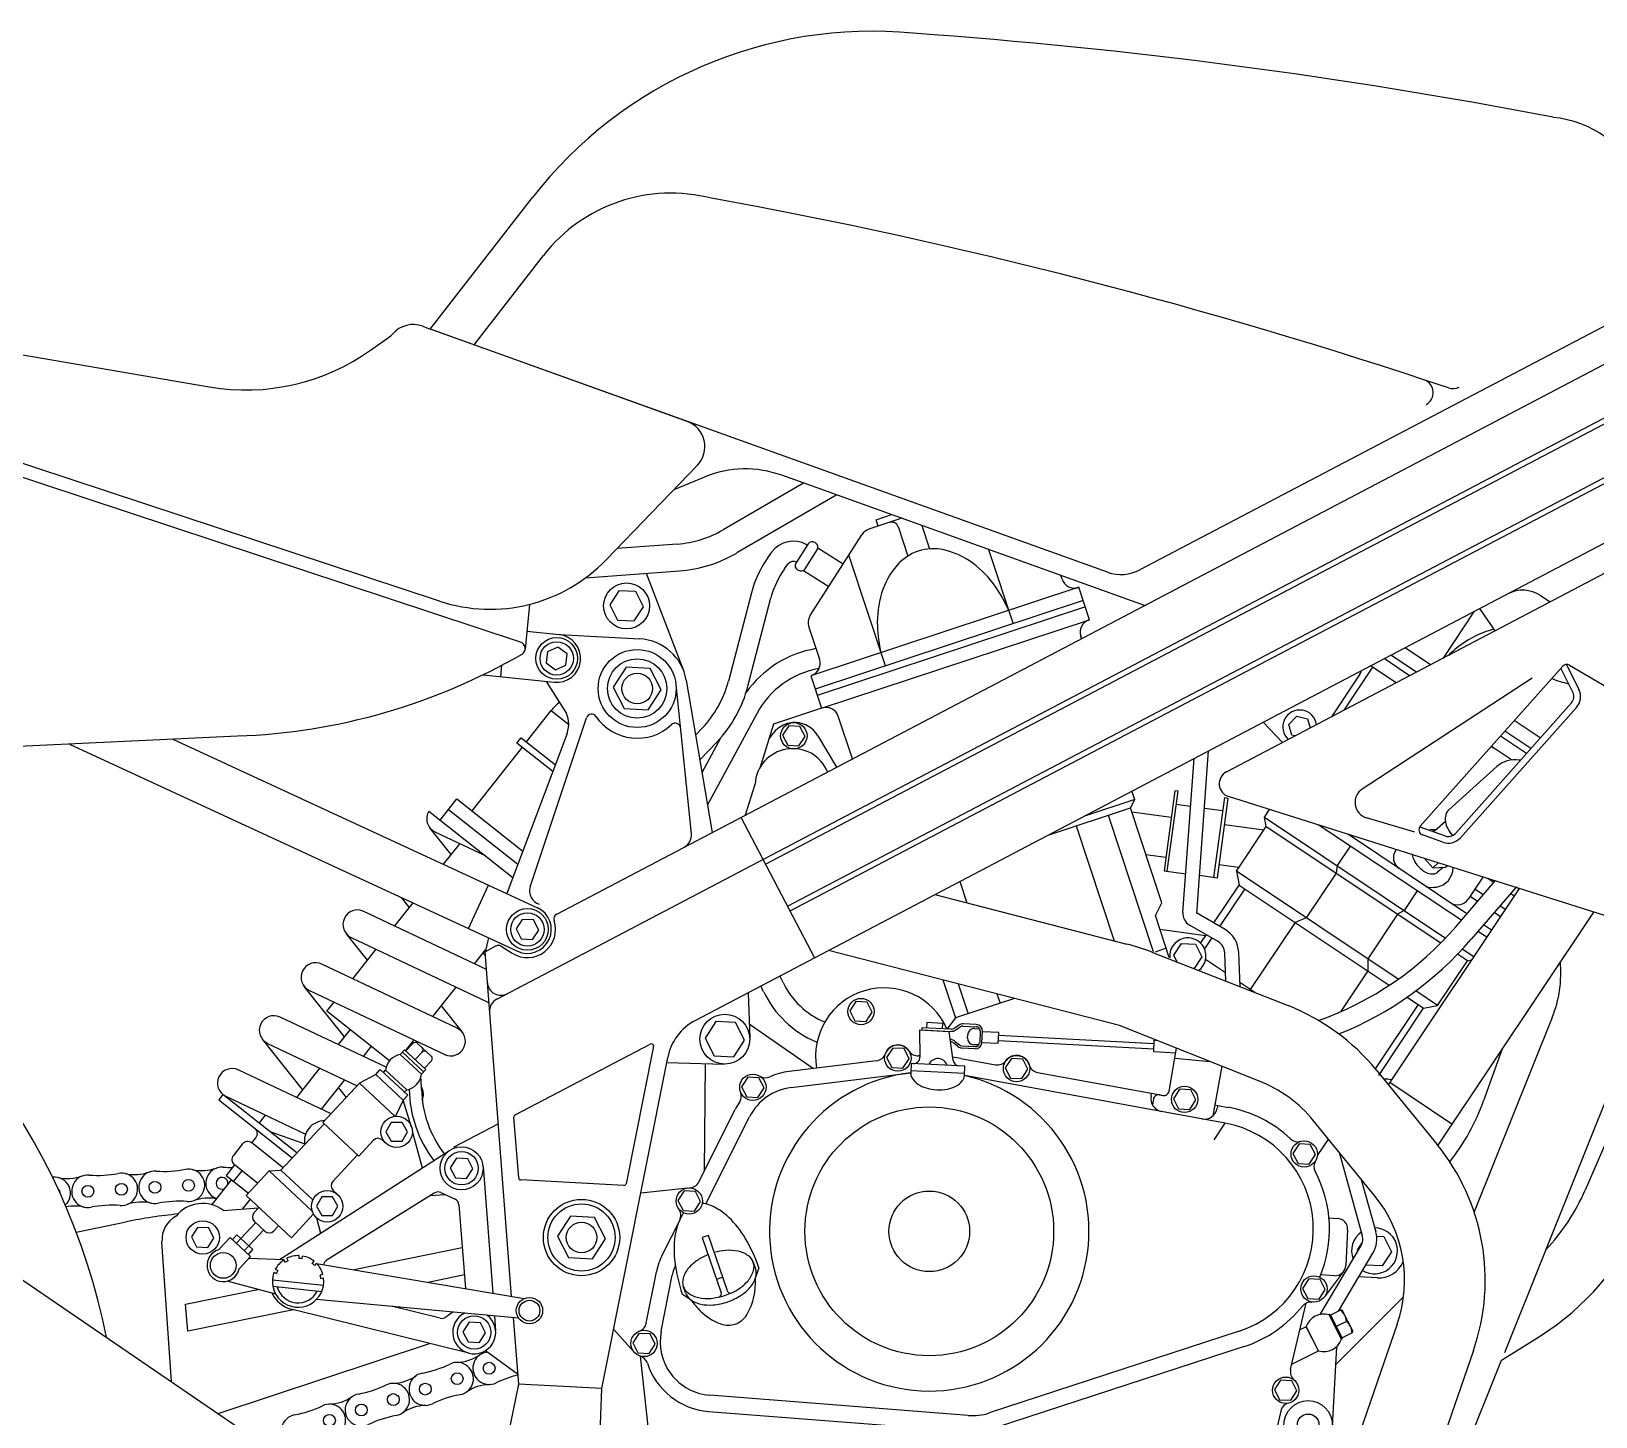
# Model space of a CAD drawing. Extents: x 0 to 1121, y 0 to 612.
# Drawn here: x 318.8 to 726.1, y 188.3 to 549.1 of the extents above; entities that cross this region are included whole.
import ezdxf

# ---------------------------------------------------------------- set-up
doc = ezdxf.new("R2010")
doc.units = 0
doc.layers.add('WHITE', color=7, linetype='CONTINUOUS')
doc.layers.add('YELLOW', color=2, linetype='CONTINUOUS')

msp = doc.modelspace()

# ---------------------------------------------------------------- linework, layer by layer
at = {"layer": 'WHITE', "linetype": 'CONTINUOUS'}
for p, q in [((422.702, 471.492), (449.299401, 505.748654)), ((292.782, 468.944), (365.150896, 456.474326)), ((407.386, 466.186), (412.398, 469.784)), ((412.398, 469.784), (412.889965, 470.24535)), ((420.728751, 472.245763), (422.702, 471.492)), ((701.582, 203.014), (711.452, 209.216)), ((682.528, 155.596), (700.908699, 201.354652)), ((700.908699, 201.354652), (701.582, 203.014))]:
    msp.add_line(p, q, dxfattribs=at)
for centre, radius, start, end in [((537.768, 437.066), 112, 84.529, 142.176), ((447.846, -861.182), 1413.33, 79.103, 85.918), ((712.362, 498.778), 28, 24, 84.529), ((418.222, 465.71), 7, 69.016, 139.616), ((374.682, 511.658), 56, -99.75918, -54.269), ((170.814, 175.854), 170.814, 69.997, 355.741), ((674.268, 268.52), 70, -57.904, -23.385)]:
    msp.add_arc(centre, radius, start, end, dxfattribs=at)
at = {"layer": 'YELLOW', "linetype": 'CONTINUOUS'}
for p, q in [((548.446296, 548.555793), (548.452604, 548.562658)), ((715.027595, 526.663699), (715.031574, 526.650448)), ((434.098, 467.404), (452.176275, 490.681995)), ((742.265322, 479.609034), (607.469653, 408.827793)), ((489.563232, 447.505016), (422.722999, 471.484467)), ((599.043152, 408.240476), (423.158257, 471.328346)), ((455.63, 319.214), (742.574, 469.896)), ((407.384908, 466.19901), (407.386, 466.186)), ((515.732, 321.272), (792.792, 466.76)), ((516.376, 320.026), (793.436, 465.514)), ((425.096, 400.694), (253.694, 457.282)), ((365.150896, 456.474326), (365.189585, 456.468381)), ((446.208, 390.04), (252.588, 453.964)), ((440.034, 297.066), (738.626, 453.852)), ((509.978, 332.206), (739.648, 452.802)), ((796.74, 451.71), (491.736, 291.536)), ((468.51, 411.432), (492.240977, 436.059195)), ((486.164, 429.758), (494.174171, 433.023724)), ((608.678, 399.588), (514.22, 433.468)), ((519.89, 431.424), (498.991576, 419.271917)), ((528.514, 428.344), (502.516, 413.224)), ((545.482, 422.254), (536.9, 419.426)), ((538.762, 421.876), (542.794, 423.206)), ((539.308, 420.21), (538.762, 421.876)), ((544.502, 420.084), (547.036, 412.426)), ((550.69, 420.378), (552.706, 414.288)), ((487.018, 415.562), (471.352, 414.372)), ((521.067185, 415.566775), (517.903185, 410.610775)), ((521.641736, 396.91793), (535.052, 417.984)), ((523.044775, 415.798815), (522.806775, 415.952815)), ((511.574, 413.42), (510.692, 412.188)), ((520.266815, 409.103225), (523.430815, 414.059225)), ((520.742624, 415.380972), (520.898, 415.296)), ((523.614, 414.61), (530.222, 410.396)), ((541.184, 383.838), (531.664, 412.664)), ((568.036, 414.162), (574.42, 394.8)), ((463.148, 406.742), (487.55, 408.576)), ((478.87, 407.932), (488.656, 382.606)), ((514.948, 409.122), (515.83, 410.34)), ((518.289225, 408.871185), (518.527225, 408.717185)), ((519.862, 408.702), (526.47, 404.502)), ((587.188, 406.378), (586.852, 407.414)), ((629.972, 356.23), (728.77113, 408.104943)), ((471.814, 403.396), (469.42, 399.7)), ((476.21, 403.158), (471.814, 403.396)), ((591.556, 404.292), (521.766, 381.262)), ((594.342, 395.85), (591.556, 404.292)), ((448.56, 399.854), (447.384, 388.206)), ((469.42, 399.7), (471.422, 395.766)), ((475.818, 395.542), (478.212, 399.238)), ((478.212, 399.238), (476.21, 403.158)), ((506.297012, 402.83851), (500.330988, 379.87349)), ((505.414, 378.546), (511.378, 401.52)), ((592.704, 400.834), (522.9, 377.804)), ((593.25, 399.168), (523.46, 376.138)), ((711.777083, 402.135485), (714.252, 400.484)), ((471.422, 395.766), (475.818, 395.542)), ((524.552, 372.82), (594.342, 395.85)), ((686.462, 385.882), (694.596, 398.062)), ((699.972, 392.98), (695.926, 398.762)), ((447.86, 392.854), (456.274, 391.972)), ((456.274, 391.972), (477.26, 390.866)), ((521.262, 393.932), (524.032732, 385.54901)), ((592.27, 390.964), (592.075268, 391.56299)), ((453.25, 387.52), (452.914, 384.608)), ((455.952, 388.696), (453.25, 387.52)), ((458.318, 386.932), (455.952, 388.696)), ((457.968, 384.02), (458.318, 386.932)), ((683.116, 384.132), (676.494, 388.556)), ((441.042, 381.038), (441.35, 384.006)), ((452.914, 384.608), (455.28, 382.844)), ((455.28, 382.844), (457.968, 384.02)), ((473.746, 383.502), (470.344, 378.266)), ((479.976, 383.166), (473.746, 383.502)), ((482.818, 377.608), (479.976, 383.166)), ((668.038, 383.516), (660.534, 372.274)), ((674.156, 379.428), (667.534, 383.852)), ((677.684, 381.276), (671.062, 385.714)), ((679.448, 382.214), (672.826, 386.638)), ((717.528, 383.726), (680.442, 342.076)), ((717.038, 383.18), (720.174, 376.908)), ((718.494, 384.202), (721.742, 377.692)), ((719.278, 384.006), (776.86, 350.196)), ((436.478, 381.528), (454.958, 379.568)), ((457.674, 372.414), (452.998, 379.778)), ((490.672, 340.102), (486.682, 378.966)), ((489.338059, 380.116616), (496.132, 340.48)), ((521.766, 381.262), (524.552, 372.82)), ((664.72, 381.696), (657.3, 370.566)), ((665.361032, 351.792932), (709.576, 380.716)), ((470.344, 378.266), (473.186, 372.694)), ((479.416, 372.372), (482.818, 377.608)), ((447.72, 364.028), (454.188, 372.19)), ((454.188, 372.19), (458.766, 368.564)), ((473.186, 372.694), (479.416, 372.372)), ((507.78, 371.518), (494.9, 347.676)), ((524.552, 372.82), (512.036, 368.69)), ((532.588, 359.632), (528.934, 370.72)), ((646.226, 368.606), (648.27, 370.734)), ((648.27, 370.734), (651.112, 370.034)), ((719.81, 374.192), (689.584, 340.228)), ((721.112, 373.016), (690.886, 339.066)), ((448.714, 326.284), (463.358, 370.342)), ((493.509193, 367.599254), (491.792, 365.792)), ((512.036, 368.69), (508.606, 357.462)), ((516.026, 368.242), (514.416, 365.778)), ((518.952, 368.088), (516.026, 368.242)), ((520.296, 365.47), (518.952, 368.088)), ((644.602, 363.902), (639.548, 369.166)), ((647.052, 365.792), (646.226, 368.606)), ((651.112, 370.034), (651.798, 367.682)), ((709.24, 362.32), (702.478, 366.828)), ((711.69, 365.064), (704.928, 369.572)), ((372.526, 365.568), (242.035259, 359.260832)), ((328.762, 363.454), (445.382, 309.554)), ((355.642, 364.756), (450.604, 320.852)), ((446.642, 362.656), (433.538, 346.108)), ((458.317557, 366.182821), (442.652, 324.534)), ((445.27, 363.748), (446.348, 365.12)), ((454.622, 356.342), (445.27, 363.748)), ((446.348, 365.12), (455.266, 358.064)), ((497.308, 363.972), (492.898, 359.338)), ((493.458, 356.062), (498.358, 365.134)), ((510.818, 364.714), (511.96261, 366.244712)), ((514.416, 365.778), (515.76, 363.16)), ((515.76, 363.16), (518.686, 363.006)), ((518.686, 363.006), (520.296, 365.47)), ((523.6, 365.624), (528.444, 357.448)), ((647.822, 365.596), (647.052, 365.792)), ((704.228, 359.352), (698.95, 362.866)), ((708.064, 360.99), (701.302, 365.512)), ((618.646, 319.648), (621.544, 359.702)), ((622.272, 319.382), (625.338, 361.704)), ((706.51, 359.24), (706.23, 359.296)), ((687.876, 346.374), (700.35, 357.602)), ((504.798, 345.03), (507.248, 353.052)), ((606.102, 349.048), (605.388, 351.218)), ((616.56, 351.288), (613.732, 330.47)), ((614.572, 330.358), (617.4, 351.176)), ((617.4, 351.176), (616.56, 351.288)), ((425.292, 343.7), (429.646, 349.188)), ((427.462, 346.444), (445.522, 332.164)), ((429.646, 349.188), (446.81, 335.594)), ((583.562, 339.766), (604.996, 346.836)), ((606.102, 349.048), (593.012, 344.722)), ((604.996, 346.836), (606.102, 349.048)), ((613.144, 322.126), (604.996, 346.836)), ((620.648, 347.2), (616.924, 347.704)), ((629.076, 346.052), (624.26, 346.71)), ((626.724, 328.706), (629.552, 349.524)), ((630.378, 349.412), (627.55, 328.594)), ((629.552, 349.524), (630.378, 349.412)), ((739.564, 315.28), (630.546, 349.79)), ((639.856, 344.456), (641.172, 346.43)), ((422.351435, 346.037584), (444.22, 328.72)), ((503.58, 344.4), (522.774, 307.846)), ((590.898, 342.188), (600.782, 312.242)), ((599.214, 344.932), (610.904, 309.498)), ((615.622, 344.344), (605.36, 345.744)), ((639.702, 341.082), (629.44, 342.468)), ((640.332, 342.034), (639.856, 344.456)), ((639.856, 344.456), (687.022, 312.956)), ((691.138, 317.59), (654.066, 342.342)), ((679.07, 340.536), (666.469807, 344.250167)), ((684.194, 340.886), (686.98, 343.392)), ((428.12, 334.754), (422.604, 341.67)), ((423.934, 340.62), (437.024, 334.418)), ((632.562, 330.386), (640.332, 342.034)), ((640.332, 342.034), (685.79, 311.682)), ((692.608, 319.298), (661.724, 339.92)), ((680.316, 341.936), (686.91, 339.556)), ((686.321785, 337.902291), (681.015928, 339.82143)), ((682.878, 341.012), (683.004, 341.124)), ((683.004, 341.124), (682.976, 340.984)), ((684.544, 341.208), (683.004, 341.124)), ((688.842, 339.668), (688.814, 339.682)), ((430.36, 337.582), (426.09, 332.192)), ((614.208, 333.942), (609.014, 334.642)), ((662.186, 336.924), (658.77, 331.828)), ((674.17, 335.986), (674.016, 335.748)), ((678.328, 334.656), (678.328, 334.67)), ((613.732, 330.47), (619.374, 329.714)), ((633.206, 331.366), (628.026, 332.066)), ((632.562, 330.386), (633.29, 326.76)), ((674.688, 302.26), (632.562, 330.386)), ((658.77, 331.828), (658.518, 329.882)), ((681.562, 333.648), (683.718, 331.24)), ((685.132, 332.514), (683.718, 331.24)), ((683.718, 331.24), (687.036, 331.408)), ((686.378, 331.366), (684.964, 330.092)), ((687.036, 331.408), (687.456, 331.772)), ((432.67, 315.42), (437.892, 326.732)), ((560.588, 327.698), (562.436, 322.14)), ((627.55, 328.594), (622.986, 329.224)), ((626.696, 316.89), (633.29, 326.76)), ((633.29, 326.76), (672.35, 300.664)), ((658.518, 329.882), (650.748, 318.248)), ((706.23, 325.836), (672.126, 274.764)), ((689.78, 316.008), (699.93, 327.824)), ((696.752, 328.832), (692.944, 323.12)), ((705.306, 326.13), (693.698745, 312.633829)), ((699.594, 327.432), (698.138, 328.398)), ((706.16, 325.738), (705.404, 326.242)), ((418.138, 322.14), (413.378, 316.134)), ((417.228, 320.992), (415.24, 323.484)), ((554.106, 324.296), (604.086, 311.388)), ((611.492, 318.808), (613.144, 322.126)), ((634.746, 325.794), (628.208, 316.008)), ((679.644, 325.262), (676.242, 320.166)), ((695.366, 322.504), (693.406, 323.82)), ((696.836, 324.226), (694.652, 325.682)), ((704.914, 323.876), (703.934, 324.534)), ((437.318, 304.794), (405.384, 319.914)), ((446.656, 317.828), (445.06, 315.35)), ((449.596, 317.674), (446.656, 317.828)), ((615.09, 307.902), (611.492, 318.808)), ((629.636, 315.182), (622.202, 319.508)), ((650.748, 318.248), (647.836, 317.044)), ((674.548, 319.186), (666.764, 307.552)), ((676.242, 320.166), (674.548, 319.186)), ((725.55, 319.718), (684.992, 259)), ((701.344, 318.514), (699.706, 319.606)), ((702.59, 320.376), (701.176, 321.328)), ((406.336, 307.23), (400.806, 314.146)), ((445.06, 315.35), (446.39, 312.732)), ((449.33, 312.578), (450.926, 315.056)), ((450.926, 315.056), (449.596, 317.674)), ((612.668, 315.252), (624.512, 313.614)), ((627.799098, 312.032654), (620.370902, 316.357346)), ((624.666, 313.866), (623.21, 311.682)), ((647.836, 317.044), (635.992, 299.306)), ((697.774, 313.152), (695.478, 314.692)), ((699.006, 315.028), (696.948, 316.4)), ((402.15, 313.082), (437.346, 296.422)), ((408.562, 310.044), (402.486, 302.358)), ((437.108, 310.016), (434.168, 306.292)), ((437.864, 313.026), (436.954, 309.414)), ((436.954, 309.414), (439.782, 310.898)), ((441.182, 310.828), (444.066, 309.008)), ((446.39, 312.732), (449.33, 312.578)), ((602.14, 290.206), (526.414, 309.75)), ((614.292, 310.296), (611.394, 309.33)), ((616.266, 308.49), (618.268, 311.57)), ((618.268, 311.57), (621.936, 311.374)), ((621.936, 311.374), (623.602, 308.098)), ((626.192, 312.984), (624.274, 310.114)), ((694.358, 308.056), (691.39, 310.044)), ((429.688, 289.492), (394.492, 306.152)), ((436.394, 309.106), (437.052, 308.294)), ((443.884, 219.646), (436.954, 309.414)), ((610.554, 309.288), (646.040036, 295.362991)), ((617.176, 306.698), (616.266, 308.49)), ((623.602, 308.098), (621.6, 305.018)), ((629.748, 303.87), (624.54, 307.342)), ((629.832, 301.728), (629.53527, 309.146203)), ((633.528, 300.272), (633.178, 309.302)), ((666.764, 307.552), (666.764, 304.402)), ((684.95, 295.4), (692.734, 307.048)), ((692.734, 307.048), (690.172, 308.756)), ((692.734, 307.048), (693.826, 307.258)), ((514.556351, 301.396811), (513.744, 303.1)), ((556.178, 302.064), (559.44, 292.194)), ((621.6, 305.018), (621.418, 305.032)), ((666.764, 304.402), (659.68, 293.776)), ((400.372, 287.28), (389.914, 300.37)), ((391.258, 299.32), (426.454, 282.66)), ((429.352, 300.202), (423.262, 292.53)), ((505.428, 298.732), (505.876, 286.874)), ((509.502, 298.97), (508.774, 300.496)), ((560.182, 301.028), (562.744, 293.272)), ((570.248, 298.438), (571.046, 296.016)), ((637.42, 298.746), (633.486, 301.378)), ((677.012, 297.556), (681.324, 294.672)), ((684.95, 295.4), (679.28, 299.194)), ((395.808, 293.93), (397.67, 296.282)), ((412.104, 281.022), (395.808, 293.93)), ((425.502, 295.344), (431.018, 288.428)), ((533.512, 296.45), (531.902, 293.986)), ((531.902, 293.986), (533.246, 291.368)), ((536.438, 296.296), (533.512, 296.45)), ((536.172, 291.214), (537.782, 293.678)), ((537.782, 293.678), (536.438, 296.296)), ((574.812, 297.262), (559.44, 292.194)), ((679.868, 295.652), (668.71, 278.95)), ((669.662, 277.214), (681.324, 294.672)), ((681.324, 294.672), (684.95, 295.4)), ((411.208, 279.314), (383.586, 292.39)), ((497.056, 291.214), (494.256, 286.902)), ((502.194, 290.948), (497.056, 291.214)), ((504.532, 286.37), (502.194, 290.948)), ((505.736, 290.626), (522.466, 278.992)), ((525.406, 291.074), (525.308, 291.116)), ((533.246, 291.368), (536.172, 291.214)), ((550.718, 289.618), (550.69, 288.918)), ((558.190076, 289.228302), (550.718, 289.618)), ((551.964, 290.948), (551.894, 289.562)), ((556.164, 290.738), (551.964, 290.948)), ((556.094, 289.338), (556.164, 290.738)), ((559.44, 292.194), (557.186, 289.282)), ((560.381025, 290.304307), (559.226975, 289.519693)), ((559.538, 289.058), (560.7, 289.842)), ((561.388616, 290.036465), (564.83, 289.856)), ((564.861924, 290.413698), (561.417924, 290.595698)), ((564.399924, 289.391698), (565.726, 289.324)), ((638.358, 275.814), (602.14, 290.206)), ((714.784, 292.25), (694.47, 241.668)), ((389.48, 273.518), (379.022, 286.608)), ((380.352, 285.544), (403.704, 274.498)), ((401.842, 289.142), (398.734, 285.222)), ((418.446, 286.44), (416.262, 283.668)), ((416.374, 283.57), (418.195663, 285.514879)), ((422.954, 282.212), (419.384, 285.544)), ((444.794, 266.896), (479.99, 285.376)), ((494.256, 286.902), (496.594, 282.324)), ((501.718, 282.058), (504.532, 286.37)), ((523.404, 285.838), (523.124, 285.964)), ((557.816, 288.54), (550.102, 288.946)), ((550.102, 288.946), (550.186, 281.974)), ((550.69, 289.058), (558.166, 288.666)), ((558.796376, 281.110687), (557.816, 288.54)), ((560.084, 284.704), (559.02, 285.614)), ((559.384, 286.034), (560.448, 285.138)), ((562.592302, 286.961924), (562.634302, 287.801924)), ((565.516, 285.124), (564.182076, 285.196302)), ((565.892465, 288.677384), (565.74, 285.74)), ((566.3, 285.712), (566.451698, 288.648076)), ((566.3, 285.782), (570.542, 285.558)), ((570.696, 288.358), (566.454, 288.582)), ((570.542, 285.558), (570.696, 288.358)), ((570.584, 286.258), (611.1, 284.144)), ((570.654, 287.658), (611.17, 285.544)), ((611.058, 283.304), (611.212, 286.384)), ((611.212, 286.384), (611.856, 286.342)), ((407.33, 284.802), (405.23, 282.142)), ((416.024, 283.892), (414.89, 282.66)), ((414.89, 282.66), (420.392, 277.522)), ((420.966, 278.138), (415.464, 283.276)), ((421.54, 278.754), (416.024, 283.892)), ((420.600337, 283.263121), (418.782, 281.316)), ((467.404, 195.664), (484.512, 281.862)), ((480.802, 284.774), (473.707299, 249.007047)), ((496.594, 282.324), (501.718, 282.058)), ((543.102, 284.326), (541.506, 281.862)), ((541.506, 281.862), (542.836, 279.244)), ((546.042, 284.172), (543.102, 284.326)), ((545.776, 279.09), (547.372, 281.554)), ((547.372, 281.554), (546.042, 284.172)), ((560.868, 281.624), (569.869604, 279.975806)), ((564.532076, 284.132302), (561.088076, 284.314302)), ((561.12, 284.872), (564.561384, 284.691535)), ((574.014, 281.596), (572.404, 279.132)), ((576.94, 281.442), (574.014, 281.596)), ((578.284, 278.824), (576.94, 281.442)), ((616.784, 282.996), (611.058, 283.304)), ((615.034, 273.098), (617.022, 284.298)), ((616.56, 281.708), (625.702, 280.84)), ((701.778, 284.13), (696.943872, 270.618875)), ((396.872, 267.176), (372.694, 278.614)), ((393.918, 279.132), (387.842, 271.446)), ((408.492, 277.466), (404.306, 275.142)), ((408.492, 277.466), (409.682, 278.754)), ((415.66, 270.788), (408.492, 277.466)), ((409.682, 278.754), (416.85, 272.062)), ((410.494, 277.942), (411.068, 278.558)), ((416.57, 273.434), (411.068, 278.558)), ((420.392, 277.522), (421.54, 278.754)), ((422.996, 281.022), (421.19, 279.076)), ((484.26, 280.602), (499.198, 280.154)), ((494.074, 252.35), (494.326, 280.294)), ((538.916, 281.022), (516.126432, 278.209929)), ((516.642, 274.036), (547.778, 277.9)), ((542.836, 279.244), (545.776, 279.09)), ((547.904, 280.308), (547.778, 277.886)), ((547.778, 277.9), (547.778, 277.886)), ((547.806, 278.488), (561.778, 277.746)), ((561.876, 279.566), (547.904, 280.308)), ((561.75, 277.158), (561.876, 279.566)), ((629.664, 264.754), (561.75, 277.2)), ((572.404, 279.132), (573.748, 276.514)), ((576.674, 276.36), (578.284, 278.824)), ((580.818, 277.97), (613.732, 271.95)), ((628.768, 279.622), (626.402, 266.63)), ((668.962, 278.642), (684.74, 259.308)), ((731.836, 278.348), (702.34625, 204.933427)), ((400.414, 276.052), (394.338, 268.38)), ((404.306, 275.142), (394.758, 264.908)), ((398.776, 273.994), (400.834, 271.418)), ((404.306, 275.142), (413.504, 266.574)), ((415.996, 272.818), (416.57, 273.434)), ((505.344, 276.724), (503.748, 274.26)), ((503.748, 274.26), (505.078, 271.642)), ((508.284, 276.57), (505.344, 276.724)), ((508.018, 271.488), (509.614, 273.952)), ((509.614, 273.952), (508.284, 276.57)), ((573.748, 276.514), (576.674, 276.36)), ((617.764, 273.574), (616.168, 271.11)), ((620.704, 273.42), (617.764, 273.574)), ((622.034, 270.802), (620.704, 273.42)), ((688.674, 264.516), (672.504, 275.324)), ((368.732, 272.23), (367.654, 270.858)), ((367.654, 270.858), (386.778, 255.724)), ((387.968, 257.012), (368.732, 272.23)), ((369.46, 271.782), (390.25, 261.94)), ((415.66, 270.788), (413.686, 266.588)), ((416.85, 272.062), (415.66, 270.788)), ((417.844, 263.718), (415.66, 270.788)), ((505.078, 271.642), (508.018, 271.488)), ((610.358112, 271.783885), (610.498, 272.538)), ((610.96, 270.998), (610.694, 269.57)), ((612.588067, 272.122383), (613.396, 271.964)), ((616.168, 271.11), (617.498, 268.492)), ((620.438, 268.338), (622.034, 270.802)), ((626.934, 269.528), (627.704, 269.388)), ((627.704, 269.388), (627.563888, 268.630115)), ((627.704, 269.388), (630.42, 268.884)), ((379.778, 266.896), (378.126, 264.81)), ((394.758, 264.908), (404.082, 256.214)), ((412.552, 264.936), (411.152, 262.5)), ((415.352, 264.936), (412.552, 264.936)), ((416.752, 262.5), (415.352, 264.936)), ((445.719659, 250.48692), (444.501659, 266.34892)), ((492.646, 249.48), (502.098223, 268.312833)), ((494.452, 243.726), (505.848, 266.42)), ((617.498, 268.492), (620.438, 268.338)), ((626.752, 260.456), (629.664, 264.754)), ((668.472, 246.022), (652.694, 265.37)), ((731.234, 265.51), (723.352, 247.282)), ((376.236, 259.602), (377.314, 260.974)), ((390.096, 259.28), (381.01, 262.514)), ((383.81, 252.532), (395.066, 264.614)), ((411.152, 262.5), (412.552, 260.078)), ((415.352, 260.078), (416.752, 262.5)), ((418.026, 262.682), (420.63, 253.106)), ((428.946, 258.566), (440.412, 264.6)), ((656.516, 260.68), (653.646, 256.382)), ((373.772, 259.322), (371.434, 256.354)), ((384.384, 253.162), (376.236, 259.602)), ((384.148786, 229.73971), (427.728, 257.656)), ((404.082, 256.214), (407.879326, 260.285757)), ((410.253757, 260.368674), (411.166, 259.518)), ((412.552, 260.078), (415.352, 260.078)), ((428.974, 258.286), (428.946, 258.566)), ((648.9, 259.35), (647.29, 256.886)), ((647.29, 256.886), (648.634, 254.268)), ((651.826, 259.196), (648.9, 259.35)), ((653.17, 256.578), (651.826, 259.196)), ((659.372, 257.18), (665.364, 235.48)), ((371.714, 253.89), (369.544, 251.146)), ((377.748, 249.116), (371.714, 253.89)), ((380.73, 252.322), (383.81, 252.532)), ((383.81, 252.532), (392.126, 244.776)), ((397.351326, 249.617757), (403.774, 256.508)), ((429.52, 255.626), (427.91, 253.162)), ((427.91, 253.162), (429.254, 250.544)), ((432.446, 255.472), (429.52, 255.626)), ((432.18, 250.39), (433.79, 252.854)), ((433.79, 252.854), (432.446, 255.472)), ((436.436, 253.442), (438.984, 220.472)), ((648.634, 254.268), (651.56, 254.114)), ((651.56, 254.114), (653.17, 256.578)), ((370.916, 250.068), (365.792, 243.586)), ((369.544, 251.146), (375.354, 246.554)), ((373.632, 252.378), (371.462, 249.634)), ((380.73, 252.322), (374.766, 245.924)), ((391.986, 241.822), (380.73, 252.322)), ((429.254, 250.544), (432.18, 250.39)), ((473.128692, 248.556767), (446.248692, 249.970767)), ((665.098, 250.124), (668.878, 236.446)), ((375.802, 244.958), (373.772, 242.382)), ((374.766, 245.924), (386.54, 234.948)), ((394.464, 245.546), (393.064, 243.11)), ((397.264, 245.546), (394.464, 245.546)), ((423.752, 246.554), (395.598, 228.998)), ((397.264, 247.422), (397.39, 247.324)), ((398.664, 243.11), (397.264, 245.546)), ((398.65, 246.106), (397.434243, 247.243326)), ((422.702, 245.91), (426.552, 246.19)), ((425.46, 246.694), (429.165838, 244.962851)), ((477.512, 246.624), (489.776, 247.912)), ((488.81, 247.114), (487.2, 244.65)), ((487.2, 244.65), (488.544, 242.032)), ((491.75, 246.96), (488.81, 247.114)), ((493.08, 244.342), (491.75, 246.96)), ((368.844, 242.032), (377.972, 242.69)), ((376.855326, 241.483757), (378.098, 242.816)), ((386.54, 234.948), (392.308, 241.122)), ((393.064, 243.11), (394.464, 240.688)), ((394.464, 240.688), (397.264, 240.688)), ((397.264, 240.688), (398.664, 243.11)), ((430.178, 243.516), (431.858, 221.676)), ((459.242, 240.562), (455.84, 235.326)), ((465.486, 240.226), (459.242, 240.562)), ((488.544, 242.032), (491.484, 241.878)), ((491.484, 241.878), (493.08, 244.342)), ((298.116, 236.53), (423.349547, 150.971113)), ((330.526, 236.404), (343.561168, 239.064166)), ((362.124, 237.622), (360.514, 235.158)), ((365.05, 237.468), (362.124, 237.622)), ((366.394, 234.85), (365.05, 237.468)), ((373.408, 234.71), (377.244, 238.826)), ((375.452, 232.806), (379.288, 236.922)), ((379.598243, 236.631326), (376.936, 239.12)), ((383.208, 238.042), (381.972674, 236.714243)), ((393.092, 240.114), (394.128, 236.138)), ((468.314, 234.668), (465.486, 240.226)), ((487.644427, 239.529872), (483.182, 230.65)), ((656.684, 240.072), (658.896, 239.96)), ((661.542, 237.02), (661.052, 227.71)), ((355.306, 197.456), (352.856, 233.898)), ((360.514, 235.158), (361.858, 232.54)), ((361.858, 232.54), (364.784, 232.386)), ((364.784, 232.386), (366.394, 234.85)), ((370.622, 235.004), (367.612, 231.784)), ((375.942, 230.048), (370.622, 235.004)), ((372.358, 235.69), (371.21, 234.458)), ((372.26, 233.478), (373.408, 234.71)), ((376.502, 231.826), (372.358, 235.69)), ((374.304, 231.574), (375.452, 232.806)), ((431.046, 232.26), (402.92, 226.562)), ((455.84, 235.326), (458.682, 229.754)), ((464.912, 229.432), (468.314, 234.668)), ((495.11, 235.508), (493.514, 234.962)), ((493.514, 234.962), (498.456, 220.556)), ((500.052, 221.102), (495.11, 235.508)), ((654.43, 214.97), (665, 232.764)), ((664.146, 231.742), (665.364, 233.618)), ((669.088, 235.312), (670.95, 235.214)), ((670.95, 235.214), (672.952, 231.28)), ((372.932, 226.814), (375.942, 230.048)), ((375.354, 230.594), (376.502, 231.826)), ((384.552, 229.138), (375.452, 229.516)), ((384.986, 228.522), (384.622, 229.166)), ((385.728, 228.942), (385.35, 229.586)), ((388.542, 229.516), (388.612, 230.258)), ((389.382, 229.418), (389.447799, 230.171296)), ((392, 228.228), (392.49, 228.788)), ((392.614914, 227.67263), (393.109175, 228.22926)), ((393.12, 228.214), (447.16, 219.086)), ((458.682, 229.754), (464.912, 229.432)), ((506.786, 228.536), (507.374, 226.8)), ((659.162, 215.81), (668.136, 230.902)), ((664.258, 231.518), (664.146, 231.742)), ((672.952, 231.28), (670.544, 227.598)), ((382.018, 225.946), (382.704, 225.638)), ((383.054, 226.408), (382.368, 226.702)), ((394.760141, 225.328871), (394.03, 225.162)), ((394.202746, 224.346213), (394.926, 224.504)), ((431.592, 225.232), (422.128, 223.314)), ((478.954, 212.716), (481.597789, 226.014985)), ((482.818, 210.588), (485.716, 225.204)), ((497.224, 224.14), (498.82, 224.686)), ((508.242, 227.094), (507.402, 224.602)), ((651.434, 224.21), (649.824, 221.746)), ((654.374, 224.056), (651.434, 224.21)), ((655.704, 221.438), (654.374, 224.056)), ((658.112, 225.05), (654.5, 225.246)), ((660.492, 226.17), (655.508, 219.534)), ((669.197648, 224.471593), (664.454, 224.728)), ((670.544, 227.598), (666.288, 227.808)), ((358.946, 217.63), (377.846, 221.466)), ((382.48, 220.206), (369.824, 223.622)), ((381.598, 224), (394.926, 222.572)), ((381.71, 222.292), (394.464, 220.934)), ((490.49, 218.806), (488.306, 220.262)), ((489.174, 220.556), (488.572, 222.292)), ((649.824, 221.746), (651.168, 219.128)), ((654.108, 218.974), (655.704, 221.438)), ((359.548, 210.602), (358.946, 217.63)), ((387.086, 216.202), (359.548, 210.602)), ((432.768, 204.862), (386.47, 216.356)), ((445.69, 214.018), (393.106, 218.89)), ((425.292, 213.976), (412.636, 217.084)), ((646.692773, 200.64676), (650.762, 217.924)), ((651.168, 219.128), (654.108, 218.974)), ((659.696747, 216.078326), (657.076, 214.746)), ((658.392, 201.796), (676.088, 219.534)), ((662.858, 210.672), (660.184, 215.922)), ((428.638, 215.6), (426.737949, 214.256254)), ((432.81, 212.912), (431.214, 210.448)), ((435.75, 212.758), (432.81, 212.912)), ((437.08, 210.14), (435.75, 212.758)), ((439.432, 214.592), (439.726, 210.728)), ((444.304, 214.144), (445.648, 196.798)), ((653.96539, 205.450762), (650.734, 211.806)), ((656.726, 214.858), (656.81, 214.9)), ((659.96, 208.502), (656.726, 214.858)), ((657.034, 214.83), (660.128, 208.768)), ((661.202306, 213.139351), (658.574, 211.806)), ((674.436, 212.45), (660.338, 171.696)), ((431.214, 210.448), (432.544, 207.83)), ((432.544, 207.83), (435.484, 207.676)), ((435.484, 207.676), (437.08, 210.14)), ((470.456, 211.008), (475.818, 205.1)), ((477.022, 210.028), (475.426, 207.564)), ((479.962, 209.874), (477.022, 210.028)), ((481.292, 207.256), (479.962, 209.874)), ((633.318694, 210.60475), (568.232, 189.308)), ((650.762, 211.75), (649.11, 210.91)), ((653.94, 205.506), (650.762, 211.75)), ((660.044, 208.544), (659.96, 208.502)), ((662.701253, 210.193674), (660.072, 208.852)), ((711.452, 209.216), (711.461761, 209.218869)), ((367.5, 189.126), (422.52, 207.41)), ((437.108, 205.548), (445.438, 199.5)), ((475.426, 207.564), (476.756, 204.946)), ((476.756, 204.946), (479.696, 204.792)), ((477.372, 204.12), (480.522, 174.846)), ((479.696, 204.792), (481.292, 207.256)), ((634.634, 206.612), (569.534, 185.318)), ((647.01, 201.978), (653.94, 205.506)), ((658.63, 206.528), (657.552, 185.892)), ((694.288, 205.59), (680.19, 164.836)), ((445.648, 196.798), (437.99, 159.306)), ((467.404, 195.664), (445.648, 196.798)), ((465.82155, 154.867864), (467.404, 195.664)), ((644.084, 197.848), (642.474, 195.384)), ((647.01, 197.694), (644.084, 197.848)), ((648.354, 195.076), (647.01, 197.694)), ((562.787611, 188.650527), (495.461611, 193.914527)), ((642.474, 195.384), (643.818, 192.766)), ((643.818, 192.766), (646.744, 192.612)), ((646.744, 192.612), (648.354, 195.076)), ((495.134495, 189.727285), (562.460495, 184.463285)), ((644.14, 189.812), (641.494, 178.64))]:
    msp.add_line(p, q, dxfattribs=at)
for centre, radius in [((473.816, 399.462), 5.978), ((455.616, 385.77), 5.432), ((455.616, 385.77), 4.34), ((476.574, 377.93), 10.15), ((476.574, 377.93), 7.714), ((476.574, 377.93), 3.99), ((517.356, 365.624), 3.43), ((447.986, 315.21), 5.432), ((447.986, 315.21), 4.34), ((534.842, 293.832), 3.43), ((499.394, 286.636), 6.482), ((544.432, 281.708), 3.43), ((575.344, 278.978), 3.43), ((506.688, 274.106), 3.43), ((619.094, 270.956), 3.43), ((552.622, 236.6), 32.382), ((413.952, 262.5), 4.088), ((430.85, 253.008), 5.6), ((430.85, 253.008), 4.34), ((650.23, 256.732), 3.43), ((333.564, 247.03), 1.54), ((342.3, 247.548), 1.54), ((351.022, 248.066), 1.54), ((359.758, 248.584), 1.54), ((395.864, 243.11), 4.088), ((462.084, 234.99), 9.94), ((490.14, 244.496), 3.43), ((552.622, 236.6), 10.5), ((462.084, 234.99), 8.75), ((363.454, 235.004), 4.34), ((462.084, 234.99), 3.99), ((368.802, 227.724), 3.346), ((652.764, 221.592), 3.43), ((448.532, 215.95), 3.43), ((448.532, 215.95), 2.702), ((434.14, 210.294), 4.34), ((478.366, 207.41), 3.43), ((429.716, 198.24), 1.54), ((438.032, 200.956), 1.54), ((421.4, 195.51), 1.54), ((645.414, 195.23), 3.43), ((404.768, 190.078), 1.54), ((413.084, 192.794), 1.54), ((651.266, 186.228), 6.3), ((396.452, 187.362), 1.54), ((651.266, 186.228), 2.8)]:
    msp.add_circle(centre, radius, dxfattribs=at)
for centre, radius, start, end in [((485.352, 464.926), 42, 75.432, 142.176), ((251.818, -840.028), 1367.58, 71.41, 79.718), ((680.316, 454.986), 3.5, -62.295, 71.692), ((688.912, 459.508), 3.5, -108.59, -62.295), ((487.2, 440.916), 7, -43.934, 70.269), ((504.77, 407.106), 28, 70.269, 112.236), ((542.85, 419.538), 1.75, 18.264, 108.264), ((484.918, 443.478), 28, -85.687, -59.826), ((517.244, 409.318), 7, 60.013, 144.181), ((522.13, 414.89), 1.26, 57.512, 147.512), ((522.368, 414.736), 1.26, -32.488, 57.512), ((538.006, 416.094), 3.5, 108.264, 147.512), ((438.27, 440.58), 42, -108.272, -43.934), ((484.915484, 443.47781), 35.0011, -85.683292, -59.822284), ((533.4, 395.808), 28, 144.181, 165.458), ((553.688251, 401.83035), 12.505305, 108.346718, 139.100509), ((553.680882, 401.803076), 12.528883, 77.521681, 108.275472), ((552.174062, 394.878014), 19.615955, 53.165273, 77.594918), ((533.405084, 395.815049), 22.753877, 144.209635, 165.47962), ((517.244, 409.318), 1.75, 60.013, 144.181), ((518.966, 409.934), 1.26, 147.512, 237.512), ((519.204, 409.78), 1.26, -122.488, -32.488), ((559.00927, 397.104631), 19.621534, 138.843176, 163.27282), ((547.950625, 389.211751), 26.683044, 34.450004, 53.201067), ((602.588, 418.124), 10.5, -109.731, -62.295), ((540.199576, 383.895069), 36.082293, 23.456979, 34.449332), ((590.38, 407.442), 3.36, -161.736, -71.736), ((707.112, 395.15), 8.4, 56.264, 117.705), ((565.780891, 395.090722), 26.686262, 163.316362, 182.067426), ((524.594, 395.038), 3.5, 147.512, 198.264), ((595.266, 392.616), 3.36, 108.264, 198.264), ((455.616, 385.77), 6.23, -96.029, 83.971), ((575.148098, 395.506412), 36.062451, -177.809455, -166.817102), ((706.656905, 367.610179), 26.743352, 111.351402, 130.102465), ((704.068371, 374.240911), 19.625269, 102.885107, 111.361016), ((445.648, 388.374), 1.75, -57.351, 71.588), ((476.574, 377.93), 12.95, 9.721, 87), ((527.8, 360.71), 28, 99.611, 144.749), ((711.997258, 361.292414), 35.015797, 130.127292, 133.793909), ((366.786, 524.734), 159.264, -87.935, -59.929), ((527.798601, 360.709758), 22.75, 99.820425, 151.634948), ((520.842, 384.496), 3.36, -71.736, 18.264), ((718.578, 382.802), 1.4, 59.579, 138.323), ((473.228, 386.904), 28, -43.587, -14.542), ((661.92, 383.558), 3.36, -33.736, -16.534), ((725.76, 408.38), 29.96, -111.68, -102.963), ((473.228, 386.904), 33.25, -43.587, -14.542), ((717.976, 375.816), 2.45, -41.677, 26.526), ((717.976, 375.816), 4.2, -41.677, 26.526), ((465.164, 363.496), 14, 128.733, 141.64), ((451.766, 368.648), 7, -20.62, 32.449), ((464.688, 369.894), 1.4, 34.048, 161.62), ((476.575101, 377.928371), 12.947623, -145.94495, -46.539546), ((525.742082, 369.669751), 3.360262, 18.21296, 108.263996), ((649.082, 367.906), 4.424, 8.442, 226.967), ((486.444, 367.514), 1.4, 5.879, 133.451), ((517.58, 362.068), 7, 30.632, 143.368), ((698.026, 359.45), 3.36, 56.264, 76.386), ((517.076, 352.45), 9.842, 22.657, 176.533), ((705.026, 352.394), 7, 80.157, 132), ((631.596, 353.122), 3.5, 117.705, 252.438), ((667.66, 348.278), 4.2, 123.187, 253.538), ((689.658929, 344.385689), 2.670621, 131.882743, 165.108724), ((425.558, 344.036), 3.78, 148.027, 244.667), ((691.304323, 343.953985), 4.3717, 165.182615, 189.61226), ((692.981316, 344.239772), 6.072869, -170.371225, -152.758878), ((487.2, 339.738), 3.5, -62.295, 5.879), ((681.492, 341.138), 1.4, 138.323, 250.12), ((684.3924, 339.606768), 1.419927, 91.791896, 125.690785), ((684.894523, 340.117061), 1.040192, 132.334305, 151.085369), ((687.75, 341.852), 4.2, -109.88, -41.677), ((687.75, 341.852), 2.45, -109.88, -41.677), ((695.114864, 345.363788), 8.484315, -152.605265, -137.957522), ((676.816, 333.886), 3.36, 146.264, 236.264), ((683.272245, 335.509477), 5.017368, -170.206108, -152.593761), ((685.402448, 336.61669), 7.418135, -152.57507, -137.927328), ((685.402788, 336.585277), 7.397376, -138.109693, -123.46195), ((684.057327, 334.617505), 5.014033, -123.033919, -105.421572), ((683.887075, 331.303696), 1.621103, -81.596097, -48.370116), ((683.857544, 331.31809), 5.138503, -81.060766, -0.246306), ((170.814, 175.854), 170.814, 11.201, 63.858), ((452.046, 325.178), 3.5, 161.62, 253.57), ((683.613966, 332.976524), 6.814664, -103.129466, -81.204363), ((683.618015, 332.975578), 3.314428, -105.648453, -81.218808), ((690.144, 324.982), 3.36, -123.736, -33.736), ((403.76, 316.498), 3.78, 64.667, 244.667), ((447.986, 315.21), 6.23, -114.809, 65.191), ((456.274, 317.968), 1.4, 117.705, 198.483), ((622.132, 319.382), 3.5, 175.849, 239.79), ((447.986, 315.21), 7.336, -122.377, 18.483), ((626.038, 309.008), 7.14, 2.263, 59.79), ((626.066, 370.762), 84, -70.625, -40.678), ((440.426, 309.652), 1.4, 57.623, 117.705), ((590.1, 257.166), 56, 68.566, 75.53), ((619.934, 308.294), 4.718, -53.448, 185.664), ((626.038, 309.008), 3.5, 2.263, 59.79), ((626.066, 370.762), 89.18, -68.163, -40.678), ((392.868, 302.736), 3.78, 64.667, 244.667), ((685.552, 303.996), 31.5, -21.881, 5.138), ((441.07, 301.56), 3.5, -175.588, -62.295), ((533.498, 310.464), 26.6, -154.42, -112.937), ((533.498, 310.464), 21, -154.42, -112.937), ((540.862, 282.17), 17.836, 23.499, 189.933), ((438.956, 299.838), 3.78, -115.333, -105.057), ((441.658, 293.958), 3.5, 117.705, 184.412), ((625.576, 243.236), 56, 39.223, 68.566), ((381.976, 288.974), 3.78, 64.667, 244.667), ((428.064, 286.076), 3.78, -115.333, 64.667), ((498.241618, 279.143698), 13.996149, 117.698238, 168.768267), ((558.278, 290.906), 1.68, -93, -55.607), ((561.33, 288.918), 1.68, 87, 124.393), ((561.332744, 288.91786), 1.12, 87.140539, 124.398796), ((564.312, 287.714), 1.68, 87, 177), ((564.774074, 288.737397), 1.12, -3.071575, 87.137811), ((564.774, 288.736), 1.68, -3, 87), ((418.81, 284.942), 0.84, 47, 137), ((480.256, 284.872), 0.56, -11.219, 117.705), ((544.431269, 281.709135), 3.42893, 32.777942, 160.367749), ((557.93348, 284.321343), 2.244371, 49.73736, 87.145937), ((557.928, 284.326), 1.68, 49.607, 82.765), ((558.278, 290.906), 2.24, -93, -55.607), ((561.175018, 285.992836), 1.122185, -130.380405, -92.810216), ((564.27, 286.874), 1.68, 177, 267), ((564.62, 285.81), 1.68, -93, -3), ((564.62, 285.81), 1.12, -93, -3), ((415.729292, 278.039871), 4.69, 100.334207, 173.657285), ((419.986, 283.836), 0.84, -43, 47), ((421.204, 282.688), 0.84, 47, 137), ((422.394, 281.596), 0.84, -43, 47), ((538.566, 283.808), 2.8, -82.938, -19.646), ((549.668, 285.082), 2.8, -147.207, -86.527), ((548.506, 281.946), 1.68, -93, 0.725), ((552.622, 236.6), 45.78, 93.042, 93.473), ((554.848, 279.062), 2.52, 17.348, 156.652), ((552.622, 236.6), 45.78, 79.622, 82.396), ((560.462, 281.33), 1.68, -172.499, -93), ((561.176, 285.992), 1.68, -130.393, -93), ((570.374, 282.73), 2.8, -100.378, -37.086), ((575.344578, 278.976025), 3.428883, 16.341349, 142.958455), ((371.084, 275.198), 3.78, 64.667, 244.667), ((415.730708, 278.040129), 4.69, -79.665793, -6.342715), ((509.978, 279.398), 2.8, -121.869, -66.466), ((552.612717, 236.598912), 41.583102, 96.676674, 437.295851), ((518.373372, 260.149164), 18.2, 97.091732, 113.569081), ((550.221659, 277.756027), 2.447113, 176.955435, 212.422139), ((559.29501, 277.289816), 2.458526, -38.540143, -3.073439), ((581.323153, 280.724055), 2.8, -163.755093, -100.393736), ((448.784, 274.106), 31.57, -179.083, -142.83), ((392.434, 273.294), 28, 0.734, 7.042), ((417.172, 272.3), 3.78, -23.905, 30.719), ((448.784, 274.106), 28.35, -179.083, -142.315), ((518.364, 260.148), 14, 97.062, 153.345), ((552.4366, 279.173264), 5.076654, -147.478856, -123.049212), ((554.056279, 281.581456), 7.978636, -123.367265, -106.666522), ((555.170928, 285.463991), 12.017837, -106.448683, -92.942536), ((555.192498, 285.435222), 11.990235, -93.05253, -79.546384), ((555.884756, 281.461594), 7.957059, -79.25688, -62.556136), ((557.248429, 278.926958), 5.079349, -63.030449, -38.600804), ((613.662, 273.336), 1.4, -100.539, -10.044), ((625.581528, 243.229229), 35.004284, 39.235997, 68.578473), ((671.552, 271.544), 4.718, 72.461, 97.535), ((518.364, 260.148), 18.2, 146.266, 153.345), ((500.892, 271.81), 2.8, -33.734, 21.668), ((613.732, 271.166), 3.43, 169.622, 259.622), ((612.332, 270.746), 1.4, 79.461, 169.622), ((624.61, 237.216), 32.2, 46.806, 79.622), ((644.21, 289.464), 56, -38.363, -19.665), ((395.192, 260.106), 5.278, 89.838, 190.109), ((445.06, 266.392), 0.56, 117.705, 184.412), ((624.19, 269.248), 3.43, -100.378, -10.378), ((624.61, 237.216), 28, -71.879, 79.622), ((375.942, 262.066), 1.75, -38.36, 51.64), ((409.108, 259.14), 1.68, 47, 137), ((648.564, 262.738), 2.8, -133.194, -74.558), ((375.144, 258.23), 1.75, 51.64, 141.64), ((641.368, 223.888), 56, -19.078, 39.223), ((353.5, 280.21), 28, -94.399, -78.799), ((359.758, 248.584), 4.228, -94.399, 101.201), ((363.258, 263.62), 11.2, -103.065, -70.133), ((368.494, 249.102), 4.228, 85.601, 249.475), ((370.972, 281.246), 28, -94.399, -89.535), ((372.806, 255.262), 1.75, 141.64, 231.64), ((655.578, 253.526), 2.8, 149.15, 207.787), ((324.828, 246.512), 4.228, -47.316, 96.602), ((328.314, 261.548), 11.2, -103.065, -70.133), ((333.564, 247.03), 4.228, 85.601, 281.201), ((336.028, 279.16), 28, -94.399, -78.799), ((342.3, 247.548), 4.228, -94.399, 101.201), ((345.786, 262.584), 11.2, -103.065, -70.133), ((351.022, 248.066), 4.228, 85.601, 281.201), ((368.494, 249.102), 1.54, -5.743, 289.023), ((398.58, 248.472), 1.68, 137, 227), ((446.278, 250.53), 0.56, -175.588, -93), ((473.158, 249.116), 0.56, -93, -11.219), ((490.14, 250.726), 2.8, -89.948, -26.655), ((624.61, 237.216), 32.2, -22.929, 27.787), ((324.828, 246.512), 1.54, -3.537, 52.823), ((357.294, 216.44), 28, 85.601, 101.201), ((365.008, 234.066), 11.2, 79.871, 109.867), ((424.718, 245.098), 1.75, 65.063, 123.853), ((428.428, 243.376), 1.75, 4.412, 65.063), ((641.368, 223.888), 35, -19.078, 39.223), ((674.268, 268.52), 53.48, -43.385, -23.385), ((330.064, 231.994), 11.2, 76.935, 101.297), ((339.822, 215.404), 28, 85.601, 101.201), ((371.42, 101.864), 140, 95.892, 101.478), ((347.536, 233.03), 11.2, 76.935, 109.867), ((359.843126, 234.374602), 7.001164, 118.151417, 183.848302), ((363.454, 235.004), 8.862, 52.553, 141.278), ((364.42, 244.678), 1.75, -39.709, -38.36), ((378.084, 240.338), 1.68, 137, 227), ((501.400446, 233.251523), 15.139317, 148.428043, 172.177707), ((485.142, 240.786), 2.8, -26.655, 36.637), ((493.15515, 238.335962), 5.452429, 145.605151, 148.584363), ((493.276, 238.238), 5.614, 69.388, 87.683), ((489.937467, 229.382408), 15.078, 45.538225, 69.360192), ((380.744, 237.86), 1.68, -133, -43), ((482.342, 221.62), 25.956, 30.667, 45.573), ((658.742, 237.16), 2.8, -3, 87), ((668.542, 231.518), 5.978, 125.112, 201.218), ((668.542, 231.518), 5.978, -121.137, 89.624), ((661.99, 234.556), 7.14, -30.701, 15.435), ((512.178572, 231.837763), 26.009652, 172.323777, 187.199753), ((468.776, 213.57), 41.734, 18.926, 30.667), ((661.99, 234.556), 3.5, -30.701, 15.435), ((368.803168, 227.724346), 4.228, 106.494505, 347.566078), ((388.29, 223.566), 6.706, 123.241, 152.058), ((388.29, 223.566), 7.434, 123.853, 130.962), ((388.29, 223.566), 5.964, 115.517, 123.598), ((388.29, 223.566), 6.706, 87.241, 116.058), ((388.29, 223.566), 5.964, 79.517, 87.598), ((388.29, 223.566), 6.706, 51.241, 80.058), ((388.29, 223.566), 5.964, 43.517, 51.598), ((388.29, 223.566), 6.706, 15.241, 44.058), ((396.578, 227.542), 1.75, 123.853, 167.578), ((499.45, 222.474), 18.2, 153.345, 168.781), ((527.998677, 233.865955), 41.959221, -172.759987, -161.081766), ((498.204, 220.01), 10.822, 122.802, 139.738), ((501.046, 215.586), 16.086, 111.919, 122.802), ((501.046, 215.586), 16.086, 95.049, 105.932), ((500.584, 220.836), 10.822, 78.113, 95.049), ((501.346097, 224.509812), 7.07, 53.6265, 78.023976), ((503.454, 227.346), 3.542, -15.855, 53.706), ((669.564, 231.462), 7, -93, -22.669), ((388.285282, 223.553604), 6.708382, 159.106756, 368.14466), ((388.29, 223.566), 5.964, 151.517, 159.598), ((388.29, 223.566), 5.964, 7.517, 15.598), ((499.45, 222.474), 14, 157.832, 168.781), ((491.932, 223.398), 3.542, 164.145, 233.706), ((495.334, 222.432), 7.07, 139.738, 164.145), ((500.052, 228.312), 7.07, -40.262, -15.855), ((500.650873, 226.603578), 7.045116, -40.223999, -15.794354), ((481.537766, 224.113556), 25.868845, -7.622873, 1.081897), ((504.028612, 225.653639), 3.536349, -15.880178, 18.915006), ((658.266, 227.85), 2.8, -93, -3), ((388.29, 223.566), 7.434, -155.413, -104.223), ((388.29, 223.566), 5.6, -165.623, -26.608), ((492.500178, 221.697288), 3.516533, -161.061728, -126.266543), ((494.039903, 226.248188), 7.07, -126.3735, -101.976024), ((494.34, 235.158), 16.086, -84.951, -57.198), ((497.658, 220.29), 0.84, -77.402, 18.926), ((500.836, 221.368), 0.84, -161.074, -64.747), ((494.969211, 233.383887), 15.995354, -71.154452, -57.191584), ((497.182, 230.734), 10.822, -57.198, -40.262), ((497.730217, 229.040549), 10.848883, -57.018526, -40.089831), ((492.219844, 222.716187), 15.095838, -31.493916, -7.744251), ((494.630549, 224.551477), 7.078056, -126.503625, -102.07398), ((511.191148, 234.343869), 25.883641, -143.108838, -134.404067), ((494.802, 229.922), 10.822, -101.887, -84.951), ((495.350498, 228.216693), 10.812968, -101.742024, -84.813328), ((494.973678, 233.395485), 16.004889, -85.145867, -71.182999), ((624.61, 237.216), 32.2, -71.879, -38.545), ((651.994, 215.404), 2.8, 82.818, 141.455), ((659.861627, 215.754717), 0.363191, 27.425247, 116.998911), ((657.23, 212.968), 3.976, 2.47, 51.53), ((425.726, 215.684), 1.75, -104.223, -54.672), ((434.14, 210.294), 5.6, 116.269, 413.139), ((476.21, 213.248), 2.8, -69.844, -11.219), ((503.661273, 226.662692), 15.127274, -134.385552, -110.635888), ((500.305024, 217.76411), 5.6168, -110.586918, -71.104347), ((500.29199, 217.77526), 5.631576, -71.01562, -31.533049), ((655.34, 210.154), 4.9, 73.708, 160.292), ((656.88, 214.76), 0.168, 27, 117), ((658.728, 210.014), 3.976, 2.47, 51.53), ((496.552, 207.872), 14, 168.781, 265.533), ((655.34, 210.154), 4.9, -106.292, -19.708), ((659.974, 208.698), 0.168, -63, 27), ((662.536, 210.518), 0.364, -63, 27), ((429.282, 213.668), 11.2, -88.36, -55.428), ((438.032, 200.956), 4.228, 100.306, 295.906), ((432.074953, 232.63094), 28.002326, -79.296795, -78.603604), ((476.56, 201.446), 2.8, 17.823, 73.225), ((421.4, 195.51), 4.228, 100.306, 295.906), ((415.652832, 227.23778), 28, -79.737325, -64.132931), ((429.716, 198.24), 4.228, -79.694, 115.906), ((496.552208, 207.871352), 18.19937, -162.183887, -94.467813), ((649.418, 200.004), 2.8, 166.729, 230.021), ((399.012326, 221.790239), 28.002326, -79.715836, -64.115894), ((413.084, 192.794), 4.228, -79.694, 115.906), ((412.636, 208.222), 11.2, -88.36, -55.428), ((438.48, 185.528), 11.2, 91.64, 124.572), ((452.08975, 171.955594), 28, 103.68671, 115.85475), ((396.452, 187.362), 4.228, -79.694, 115.906), ((396.004, 202.79), 11.2, -88.36, -55.428), ((404.768, 190.078), 4.228, 100.306, 295.906), ((435.463168, 166.51222), 28, 100.262675, 115.867069), ((646.856, 189.168), 2.8, 103.437, 166.729), ((388.136, 184.632), 4.228, 100.306, 295.906), ((382.388832, 216.35978), 28, -79.737325, -64.132931), ((418.839674, 161.081761), 28.002326, 100.284164, 115.884106), ((421.848, 180.082), 11.2, 91.64, 124.572), ((563.878, 202.608), 14, -94.467, -71.879)]:
    msp.add_arc(centre, radius, start, end, dxfattribs=at)

doc.saveas('drawing.dxf')
